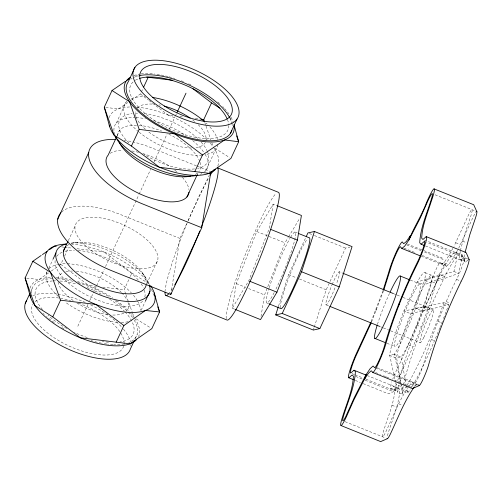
<?xml version="1.0" encoding="UTF-8"?>
<svg xmlns="http://www.w3.org/2000/svg" width="502" height="502" viewBox="0 0 502 502"><rect width="100%" height="100%" fill="white"/><g stroke="black" fill="none" stroke-linecap="round" stroke-linejoin="round"><path stroke-width="0.38" stroke-dasharray="2.51 1.88" d="M468.09 259.879L465.536 262.069L464.155 260.689L464.927 253.152M400.646 382.725L396.655 358.171A46.197 5.007 -68.1 0 1 410.824 313.75L424.253 284.822L444.797 276.414L440.097 274.525L417.3 282.03L424.253 284.822A46.197 5.007 -68.1 0 1 431.438 283.235L458.621 273.358L461.031 262.521A76.492 8.289 -68.1 0 0 444.797 276.414L429.762 308.805A76.492 8.289 -68.1 0 0 405.352 376.826L402.943 387.663L402.516 394.233L397.81 392.344L398.243 385.768L400.646 374.931A76.492 8.289 -68.1 0 1 425.062 306.91L440.097 274.525A76.492 8.289 -68.1 0 1 456.331 260.632L453.921 271.469L424.491 280.442A46.197 5.007 -68.1 0 0 417.3 282.03L403.878 310.951A46.197 5.007 -68.1 0 0 389.709 355.378L395.494 381.784M171.483 290.112L179.904 238.425L187.522 222.016M234.459 309.119L232.288 308.247L236.304 283.586L256.76 231.516L273.195 204.107L276.815 205.563M273.195 204.107L269.179 228.774L248.722 280.838L232.288 308.247M261.009 316.511L264.523 294.931L284.979 242.861L288.186 237.515M460.221 251.264L459.449 258.8L460.83 260.18L465.536 262.069M460.384 250.523L465.134 232.752L470.926 215.653A13.767 1.493 -68.1 0 0 467.877 216.324L453.984 246.3M278.566 305.963L288.556 274.638L305.618 237.879M313.336 330.046L314.051 327.806M314.29 327.059L326.181 289.773L345.545 248.057L349.888 247.097M382.97 290.639L371.085 321.656M383.509 290.947L371.486 322.133M187.24 222.681L178.555 244.662A68.843 7.461 -68.1 0 0 165.051 291.198M188.106 220.629L198.767 196.583L208.819 177.608M31.074 290.928L32.04 288.845M46.253 273.766L47.226 271.682M48.838 268.206L52.71 259.86M116.332 123.084L126.015 102.232M68.347 240.627L75.124 226.025M117.186 135.672L119.765 130.112M58.891 265.715L60.798 264.385L63.377 258.819M64.67 256.039L68.542 247.699L72.407 248.17M131.411 100.118L140.453 93.956L143.032 88.396M77.816 326.244L88.045 304.218M89.689 300.66L96.29 286.454M96.616 285.745L104.203 269.398M105.52 266.556L138.834 194.795M139.167 194.079L150.707 169.212M154.007 162.108L167.197 133.689M169.18 129.422L175.116 116.633M175.443 115.924L176.434 113.791M125.738 294.109L124.163 289.723L129.974 277.204M130.294 276.514L131.907 273.038L104.096 252.023A59.474 25.696 24.9 0 0 71.604 244.167M197.236 174.746L197.876 173.353M146.81 283.624L157.779 259.992M205.833 170.649L215.509 149.791M141.15 310.274L145.022 301.934M188.168 220.616L209.591 174.464M135.214 338.612L137.153 334.445M425.062 306.91L429.762 308.805L410.824 313.75L403.878 310.951L425.062 306.91L440.097 274.525M458.684 248.189L472.583 218.219A13.767 1.493 -68.1 0 1 475.99 212.026M452.848 248.346L448.644 255.932L444.414 262.119L441.584 264.428L421.354 256.296M457.548 250.241L453.35 257.827L449.121 264.008L446.291 266.324L441.584 264.428L440.085 262.665L422.025 255.405M288.587 236.85L299.813 218.132M408.659 386.446C398.889 400.797 392.802 417.193 385.373 432.787A13.774 1.493 -68.1 0 1 383.647 430.735C388.008 416.585 394.409 402.579 395.118 387.607L393.737 386.226L367.728 375.76M409.055 385.85L412.813 382.009L414.483 383.735A13.767 1.493 -68.1 0 0 423.537 364.226C432.115 333.836 444.044 304.432 458.125 276.188A13.767 1.493 -68.1 0 0 464.13 257.357L426.556 242.253M168.421 294.172L172.588 288.656M414.558 386.54L417.52 383.898L418.85 385.229M375.942 309.784L376.807 309.081M30.076 288.104A59.474 25.696 24.9 0 1 39.074 279.514L48.738 272.812M51.279 271.036L58.257 266.154M109.21 117.619A59.481 25.702 24.9 0 1 118.353 108.972L128.179 102.32M410.831 386.797L417.52 383.898L377.41 367.765M443.492 318.5A76.492 8.289 -68.1 0 0 448.65 304.632L422.533 311.158L415.587 308.366L424.491 280.442L431.438 283.235L422.533 311.158A46.197 5.007 -68.1 0 1 401.173 357.173L406.08 384.701M448.65 304.632L443.95 302.737L415.587 308.366A46.197 5.007 -68.1 0 1 394.227 354.381L400.935 382.951M375.722 310.368L376.356 310.274M72.846 242.943L78.387 242.284M26.65 278.133L39.074 279.514M61.627 246.896L63.93 247.16M64.702 247.254L68.542 247.699M138.47 76.097L133.984 75.551A59.474 25.696 24.9 0 1 140.259 74.026M77.44 281.503A59.474 25.696 24.9 0 1 88.609 285.393L95.763 286.322M102.672 287.144L124.163 289.723M77.044 248.735L104.096 252.023M136.814 107.158A59.481 25.702 24.9 0 1 167.994 115.002L172.876 115.686M179.829 116.558L183.688 117.041M195.278 118.497L199.909 119.081M105.765 107.39L118.353 108.972M424.391 240.038L462.631 255.311L461.357 254.043L464.155 260.689M407.26 243.966L423.13 250.303M423.851 250.592L441.885 257.796L443.385 259.565L423.908 251.784M406.595 244.863L421.021 250.63M435.065 194.789L475.946 211.223M425.426 245.949L460.83 260.18L464.13 257.357L467.494 258.706M403.959 248.145L415.518 252.788M462.668 241.192L466.032 242.541M455.728 242.723L460.434 244.618M455.176 252.199L459.882 254.094M463.39 257.99L467.418 259.609M459.763 259.107L464.463 261.002M449.064 255.179L453.764 257.068M443.774 262.64L448.481 264.529M446.291 266.324L444.791 264.56L440.085 262.665A13.767 1.493 -68.1 0 0 431.03 282.174C422.289 313.737 409.4 343.958 395.061 373.337A13.767 1.493 -68.1 0 0 392.689 379.311M440.423 263.061L445.13 264.956M196.37 165.842L152.093 148.04A63.741 27.541 24.9 0 0 132.967 141.934M197.098 166.137L210.162 171.389M453.921 271.469L458.621 273.358M456.563 279.401L461.263 281.289M425.006 272.573L431.952 275.366M309.364 233.512L313.706 235.256M314.428 235.545L345.545 248.057M294.906 232.024L297.73 233.16M410.297 280.078L420.287 284.094A33.728 3.652 -68.1 0 1 403.464 333.56A33.728 3.652 -68.1 0 1 398.839 328.12A33.728 3.652 -68.1 0 1 420.287 284.094M446.215 301.57L450.25 303.195M256.76 231.516L284.979 242.861M332.18 284.527A17.846 1.933 -68.1 0 1 339.208 271.764L342.1 272.925M394.195 293.877L396.367 294.749M397.095 295.044L402.158 297.077M402.88 297.372L433.27 309.59M423.249 306.929L427.949 308.818M438.026 321.343L442.726 323.232M416.547 325.064L421.247 326.953M288.556 274.638L296.513 277.838M299.405 279.005L326.181 289.773M179.904 238.425L121.114 214.781A63.741 27.541 24.9 0 0 61.42 212.227M431.325 339.477L434.682 340.827M326.187 304.896L329.086 306.063M380.46 326.72L382.631 327.593M383.352 327.888L389.866 330.504M390.587 330.793L420.256 342.722M408.352 344.83L413.058 346.719M386.923 343.261L394.773 346.418M236.304 283.586L245.71 287.364M248.609 288.531L264.523 294.931M267.014 303.026L268.426 303.591M375.471 368.041L417.84 385.084M410.705 383.892L415.411 385.781M398.318 385.436L403.018 387.324M405.861 390.631L409.896 392.25M394.81 387.293L399.51 389.188M401.111 383.704L402.874 391.221L407.574 393.116A76.492 8.289 -68.1 0 0 410.398 389.207M391.183 388.416L395.883 390.305M352.147 373.645L354.312 374.517M355.039 374.806L362.984 378.006M365.876 379.167L395.143 390.939L398.444 388.115L399.824 389.496C399.109 404.468 392.708 418.473 388.353 432.624A13.774 1.493 -68.1 0 0 387.262 436.608M398.732 403.872L402.761 405.49M391.899 405.214L396.605 407.103M345.087 421.686L385.348 437.882M375.54 372.515L380.585 374.555M383.465 375.722L385.624 376.594M386.345 376.883L389.947 378.345M394.265 380.089L400.747 382.719M403.627 383.879L410.109 386.502M355.742 376.437L362.224 379.06M365.105 380.227L391.748 391.014L398.444 388.115L393.737 386.226L390.437 389.05A13.767 1.493 -68.1 0 1 391.811 381.821M355.322 380.434L360.361 382.474M363.241 383.635L388.448 393.838L395.143 390.939A13.767 1.493 -68.1 0 1 397.164 381.846M136.193 318.889L151.184 328.233M131.907 273.038L149.721 284.301M214.768 148.159L229.634 157.603M60.798 264.385L88.609 285.393M140.453 93.956L148.41 100.036M149.019 100.507L167.994 115.002M228.968 113.967L228.862 113.816A59.474 25.696 24.9 0 0 224.325 108.244M142.593 273.019L145.8 277.876M126.002 294.843L132.29 312.401M132.553 313.135L134.128 317.521A59.474 25.696 24.9 0 0 130.376 312.853M151.541 289.397L153.612 295.22M230.242 117.619L232.288 123.467M204.785 122.475L205.795 125.381M206.046 126.109L210.846 139.914M211.857 142.825L213.375 147.186M395.664 382.537L397.81 392.344M406.212 385.467L407.574 393.116M400.772 383.49L402.516 394.233M442.344 321.462A76.492 8.289 -68.1 0 1 440.072 327.204M439.783 327.919A76.492 8.289 -68.1 0 1 410.843 388.523M444.791 264.56A13.767 1.493 -68.1 0 0 435.736 284.063C426.989 315.626 414.1 345.847 399.761 375.226A13.767 1.493 -68.1 0 0 397.396 381.2M443.95 302.737A76.492 8.289 -68.1 0 1 407.066 385.172M406.601 385.919A76.492 8.289 -68.1 0 1 402.874 391.221M377.441 324.392A33.728 3.652 -68.1 0 1 389.809 292.722M118.491 108.921A59.481 25.702 24.9 0 1 130.752 106.951M168.239 115.102A59.481 25.702 24.9 0 1 207.232 139.932M210.338 143.302A59.481 25.702 24.9 0 1 212.98 146.64M213.475 147.337A59.481 25.702 24.9 0 1 217.73 166.099M130.827 79.228A57.366 24.786 24.9 0 1 132.177 78.312M134.279 77.226A57.366 24.786 24.9 0 1 138.357 75.858M229.822 118.064A57.366 24.786 24.9 0 1 231.547 122.293M231.761 123.065A57.366 24.786 24.9 0 1 232.257 126.052M141.037 73.926A59.474 25.696 24.9 0 1 154.679 74.014M156.925 74.296A59.474 25.696 24.9 0 1 160.64 74.892M161.399 75.036A59.474 25.696 24.9 0 1 168.358 76.611M169.136 76.819A59.474 25.696 24.9 0 1 174.84 78.5M181.341 80.797A59.474 25.696 24.9 0 1 183.481 81.631M188.633 83.828A59.474 25.696 24.9 0 1 192.115 85.459M217.755 101.937A59.474 25.696 24.9 0 1 220.503 104.403M222.719 106.556A59.474 25.696 24.9 0 1 223.798 107.679M231.039 117.255A59.474 25.696 24.9 0 1 233.311 122.325M228.755 125.525A53.545 23.136 24.9 0 1 168.264 128.198A53.545 23.136 24.9 0 1 134.743 80.64M135.396 80.226A53.545 23.136 24.9 0 1 138.37 78.814M227.475 119.652A53.545 23.136 24.9 0 1 228.717 124.778M207.307 151.227A48.681 21.034 24.9 0 1 197.587 168.434M194.6 168.917A48.681 21.034 24.9 0 1 143.992 154.428M128.939 142.963A48.681 21.034 24.9 0 1 132.089 113.49M135.138 113.214A48.681 21.034 24.9 0 1 138.031 113.157M144.3 113.59A48.681 21.034 24.9 0 1 197.945 138.79M201.227 142.166A48.681 21.034 24.9 0 1 207.025 150.6M66.961 245.71A44.873 19.39 24.9 0 1 70.242 243.897M71.008 243.608A44.873 19.39 24.9 0 1 118.052 252.964A44.873 19.39 24.9 0 1 146.333 283.718M71.159 243.068A50.991 22.032 24.9 0 1 117.788 255.01A50.991 22.032 24.9 0 1 149.219 284.502M128.142 321.751A50.991 22.032 24.9 0 1 121.195 322.397M117.512 322.297A50.991 22.032 24.9 0 1 65.875 302.549M58.47 296.563A50.991 22.032 24.9 0 1 46.918 271.701M49.008 268.708A50.991 22.032 24.9 0 1 57.548 264.535M58.295 264.378A50.991 22.032 24.9 0 1 66.684 263.745M67.425 263.763A50.991 22.032 24.9 0 1 131.323 292.848M133.444 295.22A50.991 22.032 24.9 0 1 137.002 300.083M137.404 300.761A50.991 22.032 24.9 0 1 140.391 310.368M123.793 313.148A38.246 16.522 24.9 0 1 112.498 315.036M107.767 314.628A38.246 16.522 24.9 0 1 76.85 302.957M73.192 300.522A38.246 16.522 24.9 0 1 58.05 282.243M57.943 278.867A38.246 16.522 24.9 0 1 63.327 272.655M65.906 271.795A38.246 16.522 24.9 0 1 72.401 271.067M76.335 271.237A38.246 16.522 24.9 0 1 121.271 292.359M121.829 292.936A38.246 16.522 24.9 0 1 127.207 300.434M128.004 302.424A38.246 16.522 24.9 0 1 126.573 311.127M133.45 339.841A57.366 24.786 24.9 0 1 128.845 342.496M124.377 343.814A57.366 24.786 24.9 0 1 113.709 344.61M112.981 344.585A57.366 24.786 24.9 0 1 107.641 344.146M106.857 344.046A57.366 24.786 24.9 0 1 102.326 343.337M101.599 343.199A57.366 24.786 24.9 0 1 91.069 340.588M63.861 328.785A57.366 24.786 24.9 0 1 61.219 327.216M54.266 322.623A57.366 24.786 24.9 0 1 51.926 320.903M50.664 319.931A57.366 24.786 24.9 0 1 46.46 316.436M44.251 314.409A57.366 24.786 24.9 0 1 43.21 313.399M31.557 293.337A57.366 24.786 24.9 0 1 52.654 278.654M57.699 278.786A57.366 24.786 24.9 0 1 73.568 281.434M78.124 282.701A57.366 24.786 24.9 0 1 109.279 296.883M114.92 300.66A57.366 24.786 24.9 0 1 126.975 310.895M128.135 312.125A57.366 24.786 24.9 0 1 133.024 318.268M134.216 320.15A57.366 24.786 24.9 0 1 134.567 338.8M104.341 252.123A59.474 25.696 24.9 0 1 149.615 284.151M32.812 295.709A57.366 24.786 24.9 0 1 57.134 294.059M57.931 294.185A57.366 24.786 24.9 0 1 85.196 302.386M90.642 304.896A57.366 24.786 24.9 0 1 122.99 328.572M123.505 329.193A57.366 24.786 24.9 0 1 130.495 342.094M130.859 344.548A57.366 24.786 24.9 0 1 130.871 346.123M123.699 346.148A50.081 21.642 24.9 0 1 69.132 346.066A50.081 21.642 24.9 0 1 32.787 304.394M35.165 301.627A50.081 21.642 24.9 0 1 59.663 298.132M60.46 298.257A50.081 21.642 24.9 0 1 70.675 300.541M78.576 303.126A50.081 21.642 24.9 0 1 120.047 331.941M120.775 333.071A50.081 21.642 24.9 0 1 124.076 341.693M124.138 342.483A50.081 21.642 24.9 0 1 124.019 344.748M39.212 279.463A59.474 25.696 24.9 0 1 51.612 277.437M56.111 277.537A59.474 25.696 24.9 0 1 70.619 279.702M88.848 285.494A59.474 25.696 24.9 0 1 112.686 297.956M116.357 300.491A59.474 25.696 24.9 0 1 129.842 312.263M134.693 318.343A59.474 25.696 24.9 0 1 138.583 336.585M125.061 311.911A53.545 23.136 24.9 0 1 119.953 341.987M108.426 342.213A53.545 23.136 24.9 0 1 102.251 341.416M87.235 337.576A53.545 23.136 24.9 0 1 74.346 332.393M66.766 328.503A53.545 23.136 24.9 0 1 48.029 315.243M42.582 309.64A53.545 23.136 24.9 0 1 52.384 280.957M53.086 280.913A53.545 23.136 24.9 0 1 56.801 280.856M59.958 281.007A53.545 23.136 24.9 0 1 75.52 283.762M87.003 287.539A53.545 23.136 24.9 0 1 102.421 294.781M109.58 299.117A53.545 23.136 24.9 0 1 124.521 311.334M142.549 301.256A48.681 21.034 24.9 0 1 90.768 297.134A48.681 21.034 24.9 0 1 55.182 260.218M56.732 256.384A48.681 21.034 24.9 0 1 62.223 252.217M64.846 251.326A48.681 21.034 24.9 0 1 74.384 250.272M78.249 250.46A48.681 21.034 24.9 0 1 138.558 280.417M141.162 283.856A48.681 21.034 24.9 0 1 143.377 287.715M144.356 290.175A48.681 21.034 24.9 0 1 144.664 297.686M124.182 140.253A63.741 27.541 24.9 0 1 132.221 141.759M205.092 154.265A50.991 22.032 24.9 0 1 204.364 172.048M201.879 173.629A50.991 22.032 24.9 0 1 200.442 174.282M114.864 134.856A50.991 22.032 24.9 0 1 135.408 117.568M136.161 117.6A50.991 22.032 24.9 0 1 145.687 118.767M153.775 120.681A50.991 22.032 24.9 0 1 185.872 135.603M192.586 140.573A50.991 22.032 24.9 0 1 204.678 153.587M197.048 173.341A44.873 19.39 24.9 0 1 195.196 174.514M117.631 136.073A44.873 19.39 24.9 0 1 138.213 125.343M139.004 125.4A44.873 19.39 24.9 0 1 161.65 131.022M168.816 134.166A44.873 19.39 24.9 0 1 199.589 160.991M200.066 162.366A44.873 19.39 24.9 0 1 198.987 171.389M217.849 144.532A50.991 22.032 24.9 0 1 205.255 154.773M202.049 155.187A50.991 22.032 24.9 0 1 139.261 132.302M138.684 131.831A50.991 22.032 24.9 0 1 126.956 101.278M131.405 98.593A50.991 22.032 24.9 0 1 145.091 96.71M206.071 123.028A50.991 22.032 24.9 0 1 207.207 124.113M209.849 126.862A50.991 22.032 24.9 0 1 217.454 139.543M205.381 142.261A38.246 16.522 24.9 0 1 195.303 147.783M191.613 148.008A38.246 16.522 24.9 0 1 147.713 131.198M145.454 129.309A38.246 16.522 24.9 0 1 136.218 117.324M135.986 116.671A38.246 16.522 24.9 0 1 135.484 111.833M137.391 107.961A38.246 16.522 24.9 0 1 154.654 104.259M159.04 104.899A38.246 16.522 24.9 0 1 160.514 105.194M192.611 119.89A38.246 16.522 24.9 0 1 194.964 121.766M198.215 124.703A38.246 16.522 24.9 0 1 206.04 140.183M110.202 153.342A44.873 19.39 24.9 0 1 122.802 150.255M131.794 150.958A44.873 19.39 24.9 0 1 139.217 152.514M142.788 153.524A44.873 19.39 24.9 0 1 170.416 166.884M174.74 170.109A44.873 19.39 24.9 0 1 177.011 172.01M182.427 177.382A44.873 19.39 24.9 0 1 188.94 189.618M290.595 237.32A38.246 4.141 -68.1 0 1 289.554 256.56M289.29 257.294A38.246 4.141 -68.1 0 1 284.427 270.013M284.132 270.729A38.246 4.141 -68.1 0 1 275.196 290.614M274.174 292.603A38.246 4.141 -68.1 0 1 269.034 288.518M269.267 287.759A38.246 4.141 -68.1 0 1 289.93 238.45M280.336 307.77A38.246 4.141 -68.1 0 1 290.181 274.28A38.246 4.141 -68.1 0 1 307.274 239.19M339.208 271.764A17.846 1.933 -68.1 0 1 336.585 283.555M334.978 287.828A17.846 1.933 -68.1 0 1 325.98 304.852A17.846 1.933 -68.1 0 1 331.878 285.23M226.258 318.663A68.843 7.461 -68.1 0 1 244.8 255.951A68.843 7.461 -68.1 0 1 275.924 193.596M394.227 354.381L389.709 355.378L396.655 358.171L401.173 357.173L394.227 354.381M84.455 244.75A44.873 19.39 24.9 0 0 155.356 264.441A44.873 19.39 24.9 0 0 109.549 219.838A44.873 19.39 24.9 0 0 84.455 244.75M423.776 337.513A17.846 1.933 -68.1 0 0 433.64 310.023A17.846 1.933 -68.1 0 0 422.872 330.931A17.846 1.933 -68.1 0 0 423.776 337.513"/><path stroke-width="0.75" d="M60.943 212.716A63.741 27.541 24.9 0 0 111.984 270.829L170.774 294.473L171.013 293.017M170.774 294.473L201.754 227.732L210.884 171.684M235.181 309.408L260.507 319.592L276.941 292.189L297.397 240.119L301.413 215.458L277.537 205.858M465.09 252.412L469.834 234.641L475.626 217.542A13.767 1.493 -68.1 0 0 476.618 211.493M409.325 239.203L410.41 235.526M370.796 322.366L357.073 351.99A18.875 2.046 -68.1 0 0 349.618 371.373A18.875 2.046 -68.1 0 0 349.693 377.071L352.14 374.981L353.414 376.249C352.711 390.5 346.524 403.79 342.408 417.262A18.875 2.046 -68.1 0 0 346.587 416.34L353.904 399.874L364.515 379.167L365.782 375.157L370.118 368.663L373.08 366.021L374.749 367.753A13.761 1.493 -68.1 0 0 383.798 348.25C392.376 317.854 404.305 288.455 418.386 260.205A13.761 1.493 -68.1 0 0 424.391 241.38L421.09 244.204L419.71 242.824C420.456 227.845 426.763 213.833 431.187 199.677A13.761 1.493 -68.1 0 0 428.137 200.348L420.325 217.893L408.904 239.956L404.675 246.143L401.845 248.459L400.345 246.689A13.761 1.493 -68.1 0 0 391.296 266.192L383.754 290.225M306.276 236.461L307.914 232.928L314.434 231.485L352.059 246.62L339.214 286.893L319.856 328.603L313.336 330.046L275.711 314.911L278.328 306.709M275.711 314.911L282.224 313.474L301.589 271.758L314.434 231.485M408.904 239.956C413.987 227.142 421.762 215.396 426.606 202.381A18.875 2.046 -68.1 0 1 434.035 188.877L473.712 204.728L476.9 211.825M364.678 378.916L366.127 374.649M383.221 289.905L388.755 272.228A18.875 2.046 -68.1 0 1 396.68 251.169A18.875 2.046 -68.1 0 1 402.598 242.403L403.708 243.715L406.319 241.581L410.209 235.896M434.035 188.877A18.875 2.046 -68.1 0 1 431.262 201.352C427.497 213.413 422.232 225.417 421.68 238.193L422.948 239.46L425.395 237.371A18.875 2.046 -68.1 0 1 424.905 244.932A18.875 2.046 -68.1 0 1 416.214 266.167C404.148 290.608 393.875 316.003 386.339 342.213A18.875 2.046 -68.1 0 1 378.414 363.272A18.875 2.046 -68.1 0 1 372.49 372.038L371.223 370.765L368.499 373.193L364.515 379.167M199.821 230.989C192.429 249.343 184.736 267.698 174.796 284.847M201.434 226.81L204.647 218.521A68.843 7.461 -68.1 0 0 217.366 167.756L278.51 192.348A68.843 7.461 -68.1 0 1 259.346 259.747A68.843 7.461 -68.1 0 1 226.973 320.006L165.829 295.421M371.198 322.83L355.322 357.355A13.761 1.493 -68.1 0 0 350.703 373.061L354.004 370.238L366.284 375.182M30.503 297.102L25.1 277.964L32.843 261.278L41.151 255.493M109.637 126.617L104.284 107.202L112.028 90.517L125.5 81.305M57.755 219.161L88.735 152.42M25.263 303.44L29.781 293.708M134.956 67.324L128.179 81.926A57.366 24.786 24.9 0 0 168.44 130.106A57.366 24.786 24.9 0 0 231.836 130.401M53.03 259.17L55.935 252.914M63.509 251.056L68.027 241.324M116.539 137.065L108.15 155.137A44.873 19.39 24.9 0 0 139.638 193.778A44.873 19.39 24.9 0 0 188.965 192.366M143.679 87.003L148.197 77.27L172.744 80.307M233.932 124.565L238.67 141.733L230.926 158.419L209.114 173.334L159.473 167.304L131.436 146.057L139.179 129.372L129.585 101.755L112.028 90.517M154.177 292.817L159.58 311.955L151.836 328.641L129.974 343.826L80.333 337.796L52.766 316.881L60.516 300.196L50.445 272.241L32.843 261.278M177.093 112.373L185.997 93.184M204.276 121.02L203.774 119.564L211.518 102.879L192.994 88.785M194.757 171.665L202.507 154.98L224.601 139.964L238.67 141.733L236.63 135.891M116.138 342.22L123.881 325.534L145.461 310.456L159.58 311.955L157.766 306.86M186.907 196.991L197.236 174.746M145.348 301.238L149.866 291.505M230.267 133.645L237.044 119.043A57.366 24.786 24.9 0 0 173.058 62.505A57.366 24.786 24.9 0 0 147.895 98.009A57.366 24.786 24.9 0 0 237.044 119.043M134.247 340.701L130.376 349.041A57.366 24.786 24.9 0 1 67.394 348.733A57.366 24.786 24.9 0 1 26.474 300.83M365.782 375.157L354.249 397.672L345.633 416.798A13.767 1.493 -68.1 0 1 343.914 414.752C348.269 400.596 354.669 386.59 355.385 371.618L354.004 370.238M210.344 174.985L210.614 174.527A68.843 7.461 -68.1 0 1 214.392 169.412M414.156 387.142C403.953 401.788 397.697 418.649 390.073 434.676A13.774 1.493 -68.1 0 1 387.073 438.359M398.287 305.36L399.146 304.658M42.425 254.602L46.899 251.489M49.453 249.707L54.705 246.093A59.481 25.702 24.9 0 1 65.68 244.104M126.786 80.427L129.993 78.237M468.837 259.245A13.767 1.493 -68.1 0 1 462.825 278.077C448.75 306.327 436.815 335.725 428.244 366.121A13.767 1.493 -68.1 0 1 419.189 385.63L412.493 388.529L372.886 372.497M387.362 438.698L380.667 441.597L341.059 425.564M398.739 304.168L399.372 304.074M54.705 246.093L56.243 246.269M146.697 77.088L148.197 77.27M60.516 300.196L95.826 304.425L123.881 325.534M200.681 119.175L203.774 119.564M139.179 129.372L174.96 133.934L202.507 154.98M426.254 236.637L465.931 252.487M421.09 244.204L424.705 245.654M401.845 248.459L420.632 256.007M298.433 233.443L309.019 237.697A38.246 4.141 -68.1 0 1 299.958 272.122A38.246 4.141 -68.1 0 1 281.126 308.699L269.135 303.879M400.301 276.056L409.582 279.79M270.628 229.351L297.397 240.119M342.822 273.22L393.474 293.588M201.754 227.732L142.963 204.088A63.741 27.541 24.9 0 1 90.335 162.554A63.741 27.541 24.9 0 1 115.742 139.456M301.589 271.758L339.214 286.893M329.808 306.352L379.732 326.432M249.45 281.133L276.941 292.189M374.793 338.386L385.498 342.69M282.224 313.474L319.856 328.603M348.84 377.805L353.879 379.851M211.518 102.879L219.87 108.143M131.436 146.057L114.092 135.126L104.284 107.202M52.766 316.881L34.952 305.611L25.1 277.964M418.85 385.229L419.189 385.63M466.327 252.945L469.119 259.578M390.117 292.064A33.728 3.652 -68.1 0 1 399.78 282.444A33.728 3.652 -68.1 0 1 381.25 329.933A33.728 3.652 -68.1 0 1 377.228 325.076M215.622 169.23A59.474 25.696 24.9 0 1 158.048 166.72A59.474 25.696 24.9 0 1 109.191 125.023M139.11 75.683A57.366 24.786 24.9 0 1 189.436 85.196A57.366 24.786 24.9 0 1 229.489 117.43M234.17 126.247A59.474 25.696 24.9 0 1 167.844 130.834A59.474 25.696 24.9 0 1 130.175 77.396M139.625 78.387A53.545 23.136 24.9 0 1 188.94 86.79A53.545 23.136 24.9 0 1 227.224 119.03M149.42 285.13A50.991 22.032 24.9 0 1 90.718 290.796A50.991 22.032 24.9 0 1 66.502 243.846M146.164 285.017A44.873 19.39 24.9 0 1 95.549 285.092A44.873 19.39 24.9 0 1 65.931 246.601M150.631 285.644A59.481 25.702 24.9 0 1 94.847 304.03A59.481 25.702 24.9 0 1 54.567 246.143M136.481 339.722A59.481 25.702 24.9 0 1 77.471 336.604A59.481 25.702 24.9 0 1 29.743 293.952M197.794 175.148A50.991 22.032 24.9 0 1 151.566 166.739A50.991 22.032 24.9 0 1 115.648 136.789M190.496 176.152A44.873 19.39 24.9 0 1 150.186 168.252A44.873 19.39 24.9 0 1 119.244 142.342M152.476 97.419A50.991 22.032 24.9 0 1 203.956 121.133M164.261 106.091A38.246 16.522 24.9 0 1 190.17 118.114M168.421 294.172A68.843 7.461 -68.1 0 1 165.001 292.321M152.733 97.394A50.081 21.642 24.9 0 0 230.562 115.761A50.081 21.642 24.9 0 0 174.702 66.402A50.081 21.642 24.9 0 0 152.733 97.394"/></g></svg>
